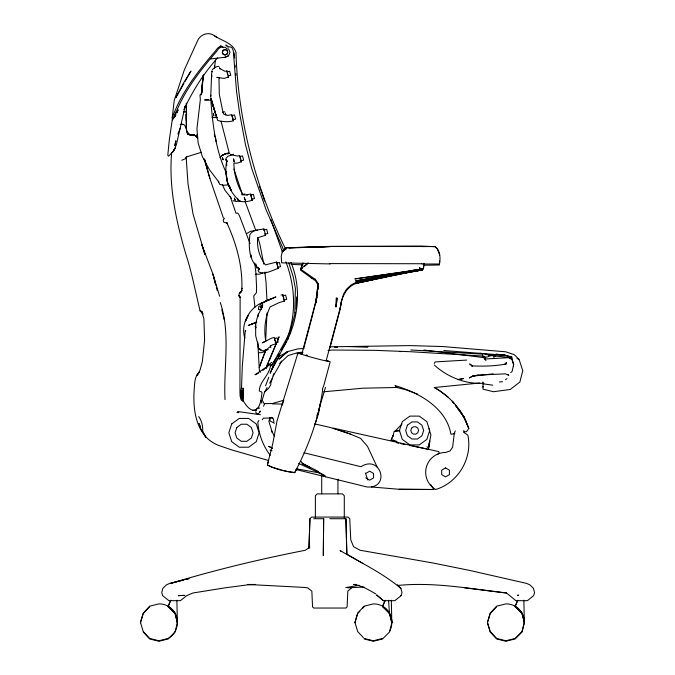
<?xml version="1.0" encoding="UTF-8"?>
<svg xmlns="http://www.w3.org/2000/svg" width="675" height="675" viewBox="0 0 675 675"><rect width="100%" height="100%" fill="white"/><g stroke="black" fill="none" stroke-linecap="round" stroke-linejoin="round"><path stroke-width="1.01" d="M186.384 103.334L186.308 120.555M186.393 103.233L186.452 130.334L185.92 114.438M483.013 387.113L483.013 386.421M512.283 358.982L507.642 357.218L488.742 355.396M495.577 356.527L495.577 354.451M225.02 399.634C223.425 367.301 230.799 333.923 220.286 302.51M269.983 417.715L269.966 420.922L274.379 423.233M266.996 312.947L265.646 340.723M323.654 518.721L323.308 555.542L323.663 518.721L313.706 518.721M423.925 263.368L423.605 267.646L422.339 269.983L402.46 273.299M424.111 263.621L423.461 268.093L421.31 269.443L354.831 278.927L422.499 269.08L355.514 280.918L417.952 269.629M294.798 313.082L295.405 288.554L293.169 276.632L288.849 262.997M250.703 255.817L250.332 254.627L251.362 257.597L250.737 254.458M242.173 390.766L242.603 396.402L243.169 388.058L243.11 397.035L242.755 391.053L242.603 396.402L243.498 400.638M308.973 548.176L309.909 518.721L311.648 517.075L348.013 517.075L349.743 518.721L350.772 539.806L353.557 546.691L360.096 550.26L433.088 563.009L469.893 570.476L526.567 583.394L529.926 584.896L533.444 588.33L534.533 592.566L533.655 595.637L527.394 600.674L515.877 600.674L506.554 592.996C470.306 588.819 433.983 581.757 397.364 585.503M308.973 548.176L309.935 518.721M296.139 309.42L296.62 296.882M202.77 430.448C202.711 425.672 201.698 420.373 198.669 416.559M171.627 152.879C168.691 187.304 176.192 221.476 185.895 254.298C191.945 272.843 195.488 292.216 200.137 310.989L201.833 311.723M210.752 96.12L211.587 74.908L211.882 71.533L212.313 71.677L211.882 71.533M335.821 306.703L336.26 297.953L337.061 298.181L336.074 306.83L337.061 298.181M513.43 366.55L513.54 364.711L511.996 359.573L508.68 357.649L484.523 359.049M202.854 76.047L201.766 93.243L202.888 76.013M201.825 91.994L202.888 75.963M241.312 390.218C242.308 408.308 239.895 391.475 241.532 387.534L242.333 365.782L245.303 330.353L245.776 330.969M259.613 366.643L264.76 353.042L264.988 349.962M340.09 309.504L330.033 347.718M258.112 316.862L258.348 313.791M439.661 260.989L439.341 265.005L423.731 265.25M241.785 290.731L239.431 293.169L241.439 291.701M214.532 68.2L215.426 59.991M221.822 46.263L218.548 48.777L216.523 51.528C199.522 71.213 182.959 92.374 174.243 117.155L172.159 118.1L174.234 100.465L184.267 70.057L197.353 41.183C200.045 34.442 208.415 31.236 214.532 35.809C221.746 40.837 233.128 42.972 235.98 52.346C238.005 120.918 255.825 188.317 285.947 249.843M174.243 117.155L174.597 114.109M203.681 74.765L201.234 94.424L201.521 93.622L200.88 94.964M428.692 446.2L428.431 448.04L430.903 434.987L428.92 428.709M428.962 444.352L429.224 442.513M172.243 119.939L175.795 114.978L172.243 119.939L169.366 139.455L167.788 155.292L168.615 156.203L173.635 150.871L176.352 144.762L185.203 106.085L184.351 107.055M262.119 306.315L262.744 304.746L260.71 307.555L261.436 308.087M341.474 300.805L340.082 309.572C341.128 298.991 345.22 287.17 356.231 283.39L423.293 268.65L355.936 283.323L422.904 269.443L402.452 273.333M175.34 116.058L176.006 112.075M316.187 301.177L315.841 303.109L318.009 284.622L318.161 289.313L317.756 284.445L315.411 280.648L311.192 277.838M316.533 299.253L316.879 297.329L313.2 312.677M322.709 389.593C318.718 418.686 308.399 446.631 294.739 472.525C285.415 471.614 275.56 469.395 267.376 464.864L272.675 444.091L277.079 420.668L297.903 353.177M320.49 402.882L318.642 413.049L314.98 424.676M210.862 95.175L210.524 96.837L210.769 95.977M272.025 368.896L287.93 339.069L288.352 337.061M258.795 306.374L258.466 309.623L261.512 309.31M175.475 614.41A18.065 18.065 0 0 1 177.348 622.806L175.044 632.028L168.126 638.947L158.903 641.25L149.69 638.947L143.235 632.028M388.564 600.218L389.492 613.583L391.795 622.806L389.492 632.028L382.573 638.947L373.351 641.25L364.129 638.947M517.868 600.218L515.109 606.673L522.02 613.583L524.332 622.806L522.02 632.028L515.109 638.947L505.887 641.25L496.665 638.947L490.21 632.028L487.443 622.806L490.21 613.583L496.665 606.673M392.892 436.43L394.107 431.62L395.12 430.996L399.76 430.608L395.052 431.283L401.912 424.069M268.633 460.308L267.376 465.176L272.084 467.227L281.5 469.969M312.955 313.63L307.665 333.661M325.485 387.34L318.389 411.041M307.412 334.614L303.564 348.891M289.119 335.433L295.329 312.424M301.75 354.333L315.672 301.961L317.461 293.271L315.841 301.784L318.111 283.466L318.246 288.014L317.866 283.137L315.2 279.121L315.529 279.534L300.586 269.123L303.024 263.031M326.16 360.796L340.082 308.424L341.82 299.734L343.558 294.055L346.714 289.018L351.084 284.993L356.341 282.251L403.118 272.388M383.341 600.674L376.836 595.114L383.341 600.674L394.858 600.674L401.127 595.637L402.005 592.566L400.908 588.33L397.389 584.896L400.874 588.398C382.683 573.008 360.534 562.655 340.057 550.471L340.926 551.323M270 417.454L268.869 421.369L272.059 431.629L274.531 436.489M286.192 341.128L285.626 343.069L281.273 350.089M286.757 339.179C296.612 314.305 295.296 286.622 285.922 261.832M172.159 118.1C181.052 92.821 197.952 71.238 215.283 51.157L217.35 48.355L220.691 45.782M267.114 387.61L264.575 392.091L262.204 400.165L264.144 403.692L272.329 403.515L283.441 400.376M177.896 134.03L180.352 127.963M255.876 323.047L255.462 324.439L257.799 315.63L262.448 306.146L261.832 308.002L262.297 305.176L260.71 307.555L259.926 306.323L260.196 304.619L265.469 301.236L275.797 296.975L265.469 301.236M140.468 622.806L143.235 613.583L149.69 606.673M354.907 622.806L357.674 613.583L359.826 611.28M185.895 158.498L186.41 156.938L185.895 158.498L181.786 160.27M283.778 400.3L282.268 405.127M316.828 415.994L317.765 413.024M273.873 373.579L270.827 382.877L270.835 384.716L268.718 388.167L264.575 392.091M264.76 353.042L265.773 350.063M184.714 107.544L185.203 106.085M479.967 353.27L491.197 355.042M259.175 367.571L265.672 349.996M265.537 385.805L268.802 377.257M270.262 373.452L273.527 364.905L272.43 366.694M322.329 389.163L323.848 385.442L330.176 361.783L327.569 360.821M266.026 368.575L268.397 362.796M269.19 360.863L276.32 343.516M277.509 340.622L279.096 336.766L266.566 366.221L271.688 362.323M210.803 58.928L225.475 57.215L228.538 55.789L229.989 52.296L228.538 48.794M263.554 406.274L264.701 403.498M196.577 375.469L199.429 371.984C194.611 376.296 194.687 382.911 194.257 388.91C192.552 409.868 196.037 436.177 218 445.196L231.795 449.93L268.515 460.485M258.938 268.372L258.078 270.38L258.795 272C265.402 274.902 272.118 270.253 278.345 268.38L276.657 262.077L265.452 264.862C259.554 257.58 256.686 247.126 257.664 237.786L265.613 235.212L263.925 228.918C258.998 229.947 252.72 229.601 249.868 234.672C248.518 246.814 248.754 260.558 259.242 269.123L258.23 267.773L259.175 269.798M170.497 600.657L168.126 606.192L175.044 613.111L177.348 622.333A18.065 18.065 0 0 1 175.475 630.728M168.126 606.673A18.065 18.065 0 0 1 175.044 613.583L168.126 606.673L170.893 600.218M384.944 600.657L382.573 606.192L389.492 613.111L391.795 622.333A18.065 18.065 0 0 1 389.492 631.547M391.795 622.806A18.065 18.065 0 0 0 382.573 606.673L385.341 600.218M517.48 600.657L515.109 606.192L522.02 613.111L524.332 622.333L522.02 631.547L515.109 638.466L505.887 640.769L496.665 638.466L490.21 631.547L487.443 622.333L490.21 613.111L496.665 606.192L505.887 603.889A18.065 18.065 0 0 1 524.332 622.333L523.867 600.218M288.335 336.074L289.575 333.315L272.607 364.061M197.564 375.216L200.213 369.588L202.373 361.547L204.593 340.031L203.892 318.608L201.488 311.192L202.947 313.942M183.904 109.62C192.662 90.939 203.74 73.178 217.637 57.89M259.402 412.501L260.103 411.117M270.152 372.659L279.146 356.442L287.626 351.624L297.608 348.924L303.834 348.443M296.595 469.057L294.739 472.719L287.752 471.547M302.839 263.174L300.426 270.051L311.622 278.134M505.651 364.036L506.562 362.323L504.664 364.508L506.258 363.935C494.952 366.23 483.14 366.373 471.623 365.858L472.298 365.977L469.808 364.011L472.298 365.977M274.396 362.914L275.375 361.058M287.93 339.069C298.772 315.208 301.286 286.985 290.95 262.465M273.206 375.967L281.348 361.952L288.157 355.531L297.894 352.603L303.024 352.198M455.338 430.895L454.292 433.173L452.655 447.112L450.014 450.984L445.559 452.478A19.82 19.82 0 0 0 435.653 489.502C458.232 482.768 472.804 458.131 467.826 435.105L464.206 432.667L463.784 430.49M183.929 83.447L175.863 97.639L183.878 82.443L190.974 71.027L184.933 81.675M269.646 383.13L272.185 378.641M239.431 293.144L238.84 295.515L240.14 298.164L239.946 391.913L240.123 396.225L241.152 399.912L242.941 401.363M200.526 94.247L199.977 95.167L200.348 99.546L196.931 128.9L198.155 142.982L202.314 156.499L209.334 169.568L218.751 181.946L218.346 181.212L219.78 184.444L223.653 185.237L227.888 184.984M270.886 366.12L276.387 357.978M277.476 356.223L279.104 353.599M434.767 246.476L421.639 246.535L434.767 246.476L437.248 248.619L439.72 255.023M434.177 363.437L435.173 361.91L466.678 360.087M258.955 420.441L257.799 422.103C258.626 433.991 262.997 445.897 270.278 455.313M262.246 419.766L263.436 418.154L272.928 417.985M260.626 411.252L258.559 413.632L257.158 413.826L256.027 412.973L255.833 411.581M279.72 363.547L281.627 361.049M242.266 290.149L239.988 293.11L241.363 291.313L241.979 288.242L241.861 288.849C242.679 265.975 236.36 243.489 226.834 222.86L227.517 223.931L226.555 222.64M219.923 157.739L222.472 155.199L228.42 152.803M211.967 70.259L213.629 68.352L216.743 66.715L218.97 66.336M286.158 247.776L330.421 246.569L286.158 247.776L282.825 251.556L285.803 248.813M195.784 136.021L197.168 134.511M362.694 608.209L364.129 606.673M223.417 219.451L224.53 218.303M510.705 372.659L512.131 371.402L513.734 364.196L511.346 356.991M302.408 268.11L300.94 269.392L301.463 268.329L308.289 262.988L304.611 266.195M364.036 587.005L351.903 587.621L347.819 591.148L347.11 606.926L345.946 608.04L313.715 608.04L312.559 606.926L311.85 591.148L307.707 587.841L303.826 587.402L247.598 584.457L255.344 584.457L247.59 584.862L225.374 587.79L192.932 592.996L186.68 595.645L180.419 600.674L168.902 600.674L162.641 595.637L161.764 592.566L162.852 588.33L166.371 584.896L169.729 583.394L183.862 579.892M265.874 368.128L267.258 366.938M262.929 370.389L264.398 369.259M270.388 365.791L272.582 364.12M345.727 587.621L359.108 585.25M309.884 547.113L305.345 550.26C259.968 559.153 214.928 569.97 170.674 583.394L183.845 579.977M505.482 379.688L506.959 378.675M285.061 248.805L285.905 248.273M471.344 376.768L469.353 377.966L473.31 375.848L478.541 375.098L505.389 373.832L508.739 375.258L507.811 374.591M285.314 248.813L282.53 250.484L281.239 256.348L281.661 262.862L330.421 263.925M247.033 233.381L250.214 231.483L253.834 230.648M365.782 473.437L369.672 471.192L373.562 473.437L373.562 477.925L369.672 480.178L365.782 477.925M226.268 153.335L221.577 155.731L225.889 153.453L227.424 153.917L229.837 153.402M233.584 154.229L227.846 156.338L226.041 158.338L225.982 159.637L226.8 161.747L225.982 159.637L227.264 161.528M258.542 373.182L254.99 374.768L270.025 364.559L270.506 364.77C270.245 374.625 259.402 381.35 259.276 390.985L262.01 392.192C261.495 396.9 260.373 411.531 252.804 410.349C247.489 408.569 245.033 403.363 242.004 399.127M261.191 349.582L258.938 348.722L260.989 350.587L264.077 350.882L265.975 350.097L272.109 344.967L276.024 343.803L274.337 337.508L271.823 338.032L262.33 342.841L265.807 341.263C263.748 329.965 264.921 317.166 270.236 306.863L279.332 302.535L284.546 301.016L282.859 294.713L281.028 295.051M225.045 57.24L228.538 55.789M256.112 322.498L248.29 325.426L256.846 322.085M250.552 324.582L256.281 322.456M231.128 154.727L237.448 156.035L239.768 155.528L241.456 161.823L237.347 163.08L233.879 163.232C233.997 174.142 237.254 185.541 243.017 194.83L246.392 194.965L250.636 193.961L252.323 200.256C248.079 201.597 243.186 202.449 238.891 200.981M219.839 68.521L224.885 71.288L226.935 70.909L228.58 77.06L224.117 78.376L216.793 77.422L219.653 77.439L218.995 78.798L219.291 94.247L223.121 112.953L223.914 114.252L227.964 115.459L231.795 114.556L233.457 120.774C228.471 122.386 222.784 121.652 217.721 120.53L210.87 97.883L216.759 117.804L210.87 99.25L211.157 99.875M264.288 272.852L266.262 272.219M264.549 351.7L261.36 352.696L258.457 352.704M262.626 273.156L259.352 274.168L255.504 274.185M201.589 152.238L187.338 156.659L186.19 157.537L187.996 183.786L193.058 214.11L204.93 254.475L201.732 244.536L212.971 274.143L219.611 296.232M264.077 350.882L268.253 349.599M228.023 75.836L230.774 75.381L229.669 71.272L226.977 71.963L226.935 70.909M232.968 119.829L235.642 119.087L234.529 114.927L231.837 115.627L233.457 120.774M240.789 160.245L240.958 160.869L243.633 160.127L242.502 155.908L239.819 156.608M251.657 198.678L251.826 199.302L254.5 198.56L253.37 194.349L250.687 195.041L251.252 197.168M264.954 233.634L265.123 234.259L267.798 233.516L266.667 229.297L263.976 229.998L264.144 230.622M277.687 266.794L277.855 267.418L280.53 266.676L279.399 262.465L276.708 263.157L277.282 265.292M283.888 299.43L284.057 300.054L286.732 299.312L285.601 295.102L282.909 295.793L282.859 294.713M275.358 342.225L275.527 342.849L278.201 342.107L277.071 337.888L274.387 338.588L274.953 340.715M185.87 579.454L188.907 578.661M382.573 638.466L373.351 640.769L364.129 638.466M185.887 579.395L188.916 578.635M256.593 267.907L258.331 267.486M241.582 194.704L245.008 193.911M222.75 112.236L224.716 111.797M411.261 270.675L416.34 269.595M392.816 274.447L356.046 282.066L417.918 269.73M397.921 273.392L403.034 272.329M254.888 230.58L257.352 230.074M419.977 269.317L423.073 268.701L420.002 269.257M395.288 274.7L400.41 273.721M385.265 276.792L387.323 276.413M389.382 276.033L422.339 269.983L412.973 271.418M454.849 433.595L450.934 434.261C446.268 407.573 418.939 392.698 395.027 385.577L396.908 387.475L406.645 390.032L417.698 394.149M463.657 432.11L466.585 431.612L468.813 428.414L463.928 417.049L455.566 405.236M261.858 302.813C249.185 308.062 240.292 324.548 244.814 337.964M408.814 272.059L410.889 271.738M227.433 160.954L226.505 161.097L226.758 165.527M478.541 375.098L472.298 376.22L493.087 373.84M256.652 408.392L259.782 408.046M297.11 353.751L302.265 353.202M328.008 350.468L332.125 350.03L374.676 350.342L410.56 351.717L483.891 356.122M479.756 383.012L434.354 387.517C446.774 394.335 457.009 404.688 463.928 417.049L460.24 412.037M323.789 391.778L363.04 388.192L396.908 387.475M208.71 99.605L204.601 99.951L211.714 100.246M483.874 383.147C465.936 384.649 447.306 376.988 434.27 364.989M499.416 381.957L502.521 381.721M347.735 587.841L351.903 587.621M213.511 117.644L217.316 117.45L211.942 117.239M289.069 248.071L330.159 246.383L421.639 246.038L434.616 246.721M308.289 247.362L330.421 246.493L435.029 246.535C440.412 250.712 440.497 257.867 439.518 264.001L421.892 264.001M226.041 45.158L228.023 46.921L230.091 46.862L231.922 47.672L233.272 50.566L236.545 91.412L239.726 113.957L245.464 144.56L251.75 168.556L266.001 209.562L283.913 250.628M180.191 124.546L183.347 124.478L184.655 125.213L186.587 129.406L187.464 134.485L194.434 134.992L197.733 138.046M329.653 346.815L409.944 345.6L442.614 346.537L505.744 351.793L514.181 354.628L519.083 359.37L522.771 370.702L519.877 382.033L510.233 389.467L493.552 391.719L483.005 389.188L483.005 383.839M430.582 484.447L433.814 489.502L399.153 489.274L371.36 486.987M421.892 263.739L329.349 263.587M329.805 518.721L345.938 518.721L346.857 554.487L345.912 518.721M356.628 584.457L353.498 584.457C361.513 585.487 368.93 589.992 375.815 593.924M183.532 111.898L186.283 111.915M399.153 489.274L433.814 489.502M272.261 403.903L282.504 404.055M347.912 346.528L367.917 346.866L350.139 346.545M485.494 354.594L505.297 355.236L501.221 354.696M334.446 347.169L337.551 347.279M227.45 223.222L223.872 222.337L223.189 220.008M399.482 351.489L401.583 351.574M479.722 353.43L482.785 353.557M291.001 264.364L303.075 264.904M189.304 134.781L194.484 135.042L196.931 137.405L194.484 135.042M410.771 349.979L482.541 354.139L482.541 355.894L486.008 360.593M300.873 353.742L299.759 353.666L306.517 355.86A18.554 0.751 15.2 0 0 323.401 360.366L328.32 361.285L326.143 360.484M483.815 356.788L486.953 357.092L491.197 355.447L489.248 355.219M443.812 350.519L494.184 354.434M498.521 354.696L505.389 355.269L511.819 357.429M220.767 46.955L225.475 47.368M400.57 595.578L401.127 595.637M423.9 350.004L485.637 357.868L483.992 357.075M464.316 587.79L506.554 592.996M496.125 354.021L498.167 354.291M492.733 385.155L482.988 383.839L482.92 381.999M237.6 411.505L260.449 414.72M181.254 124.149L183.347 124.478L181.567 124.149M236.917 412.425L238.79 412.72M296.325 468.779L319.148 472.863L325.443 476.761L324.751 475.419L318.203 472.019M396.782 442.8L398.79 443.222M400.807 443.635L404.831 444.471M409.868 445.517L428.566 449.39M314.786 423.934L330.092 427.427L349.582 433.755L360.534 438.328L367.504 446.369L377.241 467.252M232.968 200.703L236.275 201.496L240.19 200.812M303.995 452.756L360.923 466.72C380.936 453.929 390.817 488.919 367.014 486.97L296.047 469.547M282.403 470.213L286.867 471.327M306.079 354.907L307.311 355.244M506.258 355.497L512.004 357.075M351.582 434.565L333.104 428.06L438.834 451.626L439.155 453.322A23.971 23.887 0 0 0 437.527 454.427M517.025 358.535L518.915 359.252M270.076 450.031L271.991 450.833M302.628 463.691L309.386 467.108L304.594 465.024M298.628 463.463L319.148 472.863M201.926 311.622L200.087 310.77L202.871 313.985M272.278 448.149L268.591 446.293L272.337 448.234M301.801 463.058L318.457 471.513M302.29 463.767L304.163 464.737M308.838 467.167L310.711 468.138M434.168 387.416L438.961 390.209L448.082 397.119M362.964 563.498L346.764 554.124M258.938 348.722L260.28 349.616M214.532 35.809L217.029 37.572M225.922 47.95L227.618 49.174M221.054 45.967L223.307 47.655M426.938 446.723L428.777 448.107L429.874 441.315L429.486 440.674M271.409 417.302L273.333 418.939L273.932 421.926M225.897 45.014L228.023 46.921M300.999 461.413L302.172 462.586M382.573 606.673L389.492 613.583M363.412 637.698L357.674 631.547L354.907 622.333L357.674 613.111L364.129 606.192L373.351 603.889A18.065 18.065 0 0 1 391.795 622.333L391.331 600.218M454.25 403.616L452.275 401.169L454.115 403.675M231.508 198.467L224.876 190.156L222.429 184.655M237.271 198.678C227.332 188.916 224.294 174.479 226.623 161.139M455.338 405.346L456.562 407.017M457.793 408.687L459.017 410.358M228.26 184.402L227.576 183.398L230.521 187.861M459.515 410.122L465.514 420.162L468.813 428.414L463.607 416.467L466.425 422.128M260.322 372.381L259.386 370.887L257.791 342.082M229.163 185.946L227.863 183.836L231.356 190.527L227.475 182.689L226.015 171.779L226.977 181.212M255.943 327.527L255.243 326.27L255.682 328.143L255.648 324.245L255.673 335.703L258.188 345.507M214.726 110.894L211.241 100.896M228.099 76.123L228.58 77.06M240.958 160.869L241.456 161.823M251.826 199.302L252.323 200.256M265.123 234.259L265.613 235.212M277.855 267.418L278.345 268.38M284.057 300.054L284.546 301.016M275.527 342.849L276.024 343.803M226.597 173.475C215.975 151.242 212.819 126.031 210.946 101.697M200.289 426.229L198.914 423.444L200.661 428.532L205.807 437.375L202.593 430.869M376.954 595.375L376.836 595.114M245.143 201.58L255.842 230.546M259.369 186.317L261.267 191.076M241.692 387.788L241.886 388.285M214.262 134.705L215.722 138.535L216.059 141.488M242.595 194.906L233.854 169.02M365.377 473.074L367.858 479.984M282.428 251.994L270.81 219.409M230.183 196.408L235.98 213.241L237.364 213.055L238.376 213.798L239.768 216.548L250.062 243.616M223.391 217.966L209.925 178.58L204.002 158.549M271.654 430.971L272.118 432.413M261.647 192.029L264.566 201.049M257.901 237.592L259.959 244.637L263.807 264.153M255.867 263.925L256.956 267.722M229.264 153.157L221.071 121.314M205.057 160.726L209.925 178.58M204.727 159.511L207.082 168.151M227.23 72.9L227.661 74.503M283.078 296.418L283.483 297.928M219.535 67.466L219.932 68.943M239.988 157.233L240.393 158.735M214.355 65.441L214.928 67.576M225.281 112.944L225.855 115.079M246.999 194.687L247.151 195.252M230.411 154.567L230.563 155.132M270.304 345.684L270.827 347.65M215.848 285.289L212.971 274.143L215.249 283.306M216.371 287.314L217.156 290.351M175.272 614.512L177.348 622.806M221.813 309.766L224.345 319.942M261.115 400.469L261.714 403.051L261.512 401.65M211.587 74.908L211.84 76.444L211.756 75.921M264.828 272.118L266.009 282.015L266.988 300.569M254.745 263.005L255.918 273.021L256.593 287.828L256.407 292.688L253.724 296.038L254.998 307.437M235.735 73.415L235.955 75.49M242.663 394.369L243.008 398.385L242.755 391.053M234.208 52.819L234.579 57.966M235.086 65.171L235.229 67.23M276.657 262.077L276.708 263.157M263.925 228.918L263.976 229.998M176.892 600.218L177.348 622.333A18.065 18.065 0 0 0 158.903 603.889L149.69 606.192L143.235 613.111L140.468 622.333L143.235 631.547L149.69 638.466L158.903 640.769L168.126 638.466A18.065 18.065 0 0 0 175.044 631.547M493.957 358.045L493.957 355.042M344.292 517.86L344.292 495.728L342.444 493.881L317.216 493.881L315.377 495.728L315.377 517.86M337.947 479.216L337.947 493.881M321.713 475.023L321.713 493.881M515.109 606.673A18.065 18.065 0 0 1 524.332 622.806M234.503 198.205L234.495 199.26L234.503 198.205M223.071 159.308L223.045 159.832L222.413 157.697L223.071 159.308M235.145 199.775L235.111 200.247L235.086 199.133L235.145 199.775M175.821 140.923L174.859 145.631L175.821 140.923M178.014 109.915L176.968 112.7L178.014 109.915M222.927 50.726L222.429 52.262L222.927 53.797L224.235 54.742L225.847 54.742L227.154 53.797L227.652 52.262L227.154 50.726L225.847 49.781L224.235 49.781L222.927 50.726M231.727 423.925L228.833 432.818L231.727 441.72L239.296 447.221L248.662 447.221L256.23 441.72L259.124 432.818L256.23 423.925L248.662 418.424L239.296 418.424L231.727 423.925M236.815 427.486L235.102 432.768L236.815 438.05L241.304 441.315L246.856 441.315L251.353 438.05L253.066 432.768L251.353 427.486L246.856 424.229L241.304 424.229L236.815 427.486M402.325 421.613L399.431 430.515L402.325 439.417L409.894 444.918L419.251 444.918L426.828 439.417L429.713 430.515L426.828 421.613L419.251 416.112L409.894 416.112L402.325 421.613M407.413 425.183L405.692 430.464L407.413 435.746L411.902 439.012L417.454 439.012L421.942 435.746L423.664 430.464L421.942 425.183L417.454 421.917L411.902 421.917L407.413 425.183M411.548 428.169L410.805 430.439L411.548 432.709L413.48 434.118L415.868 434.118L417.8 432.709L418.534 430.439L417.8 428.169L415.868 426.769L413.48 426.769L411.548 428.169M258.339 346.511L258.052 347.203L258.559 346.148L258.339 346.511M223.087 50.338L222.286 52.296L223.087 54.245L225.045 55.055L226.994 54.245L227.804 52.296L226.994 50.338L225.045 49.537L223.087 50.338M393.154 435.375L391.078 440.303L393.154 435.375M248.122 315.487L245.632 320.962L248.122 315.487M175.188 148.196L172.665 152.018L175.188 148.196M518.341 595.114L517.48 595.375L518.341 595.114M287.128 351.987L278.918 359.176L287.626 351.624L287.128 351.987M184.739 595.375L178.377 595.637L184.739 595.375M445.559 467.918L441.686 470.163L441.686 474.635L445.559 476.871L449.432 474.635L449.432 470.163L445.559 467.918M270.979 298.957L261.875 303.083L270.979 298.957M463.337 378.582L458.021 379.595L463.286 378.608M256.154 410.265L252.804 410.349L256.154 410.265M193.548 134.975L189.54 134.722L186.469 131.313L189.726 134.73L193.548 134.983M396.824 441.492L393.069 440.716L392.943 439.746L393.069 440.691L396.824 441.492M240.207 297.101L238.849 295.498L240.207 297.101M420.677 269.249L419.605 267.57L420.677 269.249M237.845 199.167L237.414 198.248L238.132 200.424L237.845 199.167M245.312 200.382L244.291 197.648L245.312 200.382M213.773 115.501L213.401 113.695L213.773 115.501M234.166 161.865L233.592 159.03L234.166 161.865"/></g></svg>
